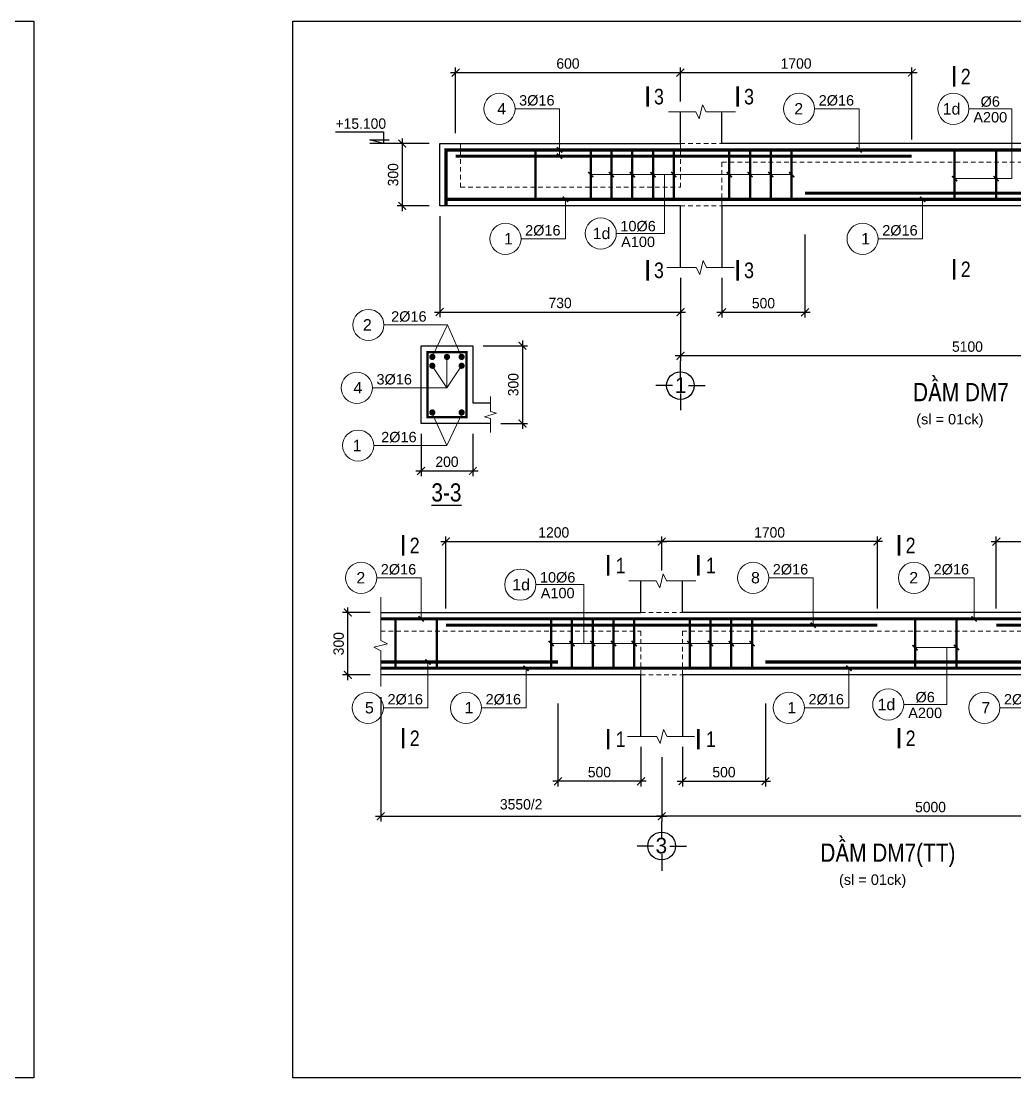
# Model space of a CAD drawing. Header units: millimetres. Extents: x -559287 to -299624, y 2351330 to 2655682.
# Drawn here: x -424143 to -404994, y 2387725 to 2408092 of the extents above; entities that cross this region are included whole.
import ezdxf
from ezdxf.enums import TextEntityAlignment as Align

# ---------------------------------------------------------------- set-up
doc = ezdxf.new("R2010")
doc.units = ezdxf.units.MM
doc.header["$LTSCALE"] = 10
doc.linetypes.add('HIDDEN', pattern=[0.3, 0.175, -0.125])
doc.linetypes.add('HIDDENX2', pattern=[0.75, 0.5, -0.25])
doc.layers.get('0').update_dxf_attribs({"lineweight": 20})
doc.layers.get('Defpoints').update_dxf_attribs({"lineweight": 20})
for name, color, linetype, lineweight in [('Dim', 251, 'Continuous', 15), ('Net khuat', 76, 'HIDDENX2', 15), ('Net manh', 8, 'Continuous', 13), ('Net thay', 4, 'Continuous', 25), ('Text', 54, 'Continuous', 25), ('Thep dai', 2, 'Continuous', 50), ('Thep doc', 140, 'Continuous', 60)]:
    doc.layers.add(name, color=color, linetype=linetype, lineweight=lineweight)
doc.layers.add('ththep', color=3, linetype='Continuous')
doc.styles.add('HELVE', font='VHAVAN.TTF', dxfattribs={"height": 800})
doc.styles.add('IN-NHO', font='VHELVEN.TTF', dxfattribs={"height": 200})
doc.styles.add('NGHIA5', font='arial_0.ttf', dxfattribs={"height": 180})
doc.styles.get("Standard").update_dxf_attribs({"font": 'nghia5.shx', "height": 200})
doc.styles.add('STYLE1-S1', font='VHARIALN.TTF')
doc.dimstyles.new('dim20', dxfattribs={"dimscale": 100, "dimtxt": 200, "dimasz": 1.5, "dimexe": 1, "dimexo": 2, "dimgap": 0.75, "dimtad": 1, "dimdec": 0, "dimlfac": 0.2, "dimzin": 0, "dimdsep": 46, "dimtxsty": 'Standard', "dimblk1": 'ARCHTICK', "dimblk2": 'ARCHTICK', "dimsah": 1, "dimcen": 0.09, "dimdle": 1, "dimclrd": 256, "dimclre": 256, "dimclrt": 54, "dimadec": 0, "dimazin": 0, "dimtfac": 1, "dimtdec": 0, "dimtofl": 0, "dimtmove": 2, "dimatfit": 3, "dimfxl": 0, "dimtolj": 1, "dimtzin": 0, "dimarcsym": 0})
doc.dimstyles.new('dim25', dxfattribs={"dimscale": 100, "dimtxt": 200, "dimasz": 1.5, "dimexe": 1, "dimexo": 2, "dimgap": 0.75, "dimtad": 1, "dimdec": 0, "dimlfac": 0.25, "dimzin": 0, "dimdsep": 46, "dimtxsty": 'Standard', "dimblk1": 'ARCHTICK', "dimblk2": 'ARCHTICK', "dimsah": 1, "dimcen": 0.09, "dimdle": 1, "dimclrd": 256, "dimclre": 256, "dimclrt": 54, "dimadec": 0, "dimazin": 0, "dimtfac": 1, "dimtdec": 0, "dimtofl": 0, "dimtmove": 2, "dimatfit": 3, "dimfxl": 0, "dimtolj": 1, "dimtzin": 0, "dimarcsym": 0})

# ---------------------------------------------------------------- blocks, each defined once
blk = doc.blocks.new('_ARCHTICK')
at = {"color": 0, "linetype": 'ByBlock', "const_width": 0.15}
blk.add_lwpolyline([(-0.5, -0.5), (0.5, 0.5)], dxfattribs=at)
blk = doc.blocks.new('*D561')
at = {"layer": 'Defpoints', "color": 0, "ltscale": 3, "transparency": 16777216}
for p in [(-401438, 2398061), (-405351, 2396571), (-401438, 2396637)]:
    blk.add_point(p, dxfattribs=at)
at = {"layer": 'Dim', "lineweight": -2, "ltscale": 3, "transparency": 16777216}
for p, q in [((-405351, 2396771), (-405351, 2398161)), ((-401438, 2396837), (-401438, 2398161)), ((-405451, 2398061), (-401338, 2398061))]:
    blk.add_line(p, q, dxfattribs=at)
at = {"layer": 'Dim', "lineweight": -2, "ltscale": 3, "transparency": 16777216, "xscale": 150, "yscale": 150, "zscale": 150, "rotation": 180}
blk.add_blockref('_ARCHTICK', (-405351, 2398061), dxfattribs=at)
at = {"layer": 'Dim', "lineweight": -2, "ltscale": 3, "transparency": 16777216, "xscale": 150, "yscale": 150, "zscale": 150}
blk.add_blockref('_ARCHTICK', (-401438, 2398061), dxfattribs=at)
at = {"layer": 'Dim', "color": 54, "ltscale": 3, "transparency": 16777216, "insert": (-403394, 2398236), "char_height": 200, "attachment_point": 5}
blk.add_mtext('\\A1;1700', dxfattribs=at)
blk = doc.blocks.new('*D562')
at = {"layer": 'Defpoints', "color": 0, "ltscale": 10, "transparency": 16777216}
for p in [(-401438, 2394305), (-411799, 2394105), (-411799, 2392768)]:
    blk.add_point(p, dxfattribs=at)
at = {"layer": 'Dim', "lineweight": -2, "ltscale": 10, "transparency": 16777216}
for p, q in [((-401438, 2394105), (-401438, 2392668)), ((-411799, 2393905), (-411799, 2392668)), ((-401338, 2392768), (-411899, 2392768))]:
    blk.add_line(p, q, dxfattribs=at)
at = {"layer": 'Dim', "lineweight": -2, "ltscale": 10, "transparency": 16777216, "xscale": 150, "yscale": 150, "zscale": 150, "rotation": 180}
blk.add_blockref('_ARCHTICK', (-411799, 2392768), dxfattribs=at)
at = {"layer": 'Dim', "lineweight": -2, "ltscale": 10, "transparency": 16777216, "xscale": 150, "yscale": 150, "zscale": 150}
blk.add_blockref('_ARCHTICK', (-401438, 2392768), dxfattribs=at)
at = {"layer": 'Dim', "color": 54, "ltscale": 10, "transparency": 16777216, "insert": (-406619, 2392943), "char_height": 200, "attachment_point": 5}
blk.add_mtext('\\A1;5000', dxfattribs=at)
blk = doc.blocks.new('truc ngang-helve')
for points in [[(0, -4.8), (0, 0)], [(-2.33, -7.13), (-7.13, -7.13)], [(2.33, -7.13), (7.13, -7.13)], [(0, -9.45), (0, -14.26)]]:
    blk.add_lwpolyline(points)
blk.add_circle((0, -7.13), 4)
at = {"style": 'HELVE'}
blk.add_attdef('A', text='', height=4.5, dxfattribs=at).set_placement((0.03, -7.01), align=Align.MIDDLE_CENTER)
blk = doc.blocks.new('*D563')
at = {"layer": 'Defpoints', "color": 0, "ltscale": 3, "transparency": 16777216}
for p in [(-411799, 2398061), (-411799, 2397304), (-407641, 2396571)]:
    blk.add_point(p, dxfattribs=at)
at = {"layer": 'Dim', "lineweight": -2, "ltscale": 3, "transparency": 16777216}
for p, q in [((-411799, 2397504), (-411799, 2398161)), ((-407641, 2396771), (-407641, 2398161)), ((-407541, 2398061), (-411899, 2398061))]:
    blk.add_line(p, q, dxfattribs=at)
at = {"layer": 'Dim', "lineweight": -2, "ltscale": 3, "transparency": 16777216, "xscale": 150, "yscale": 150, "zscale": 150, "rotation": 180}
blk.add_blockref('_ARCHTICK', (-411799, 2398061), dxfattribs=at)
at = {"layer": 'Dim', "lineweight": -2, "ltscale": 3, "transparency": 16777216, "xscale": 150, "yscale": 150, "zscale": 150}
blk.add_blockref('_ARCHTICK', (-407641, 2398061), dxfattribs=at)
at = {"layer": 'Dim', "color": 54, "ltscale": 3, "transparency": 16777216, "insert": (-409720, 2398236), "char_height": 200, "attachment_point": 5}
blk.add_mtext('\\A1;1700', dxfattribs=at)
blk = doc.blocks.new('*D564')
at = {"layer": 'Defpoints', "color": 0, "ltscale": 10, "transparency": 16777216}
for p in [(-417214, 2395265), (-411799, 2394105), (-411799, 2392768)]:
    blk.add_point(p, dxfattribs=at)
at = {"layer": 'Dim', "lineweight": -2, "ltscale": 10, "transparency": 16777216}
for p, q in [((-417214, 2395065), (-417214, 2392668)), ((-411799, 2393905), (-411799, 2392668)), ((-417314, 2392768), (-411699, 2392768))]:
    blk.add_line(p, q, dxfattribs=at)
at = {"layer": 'Dim', "lineweight": -2, "ltscale": 10, "transparency": 16777216, "xscale": 150, "yscale": 150, "zscale": 150, "rotation": 180}
blk.add_blockref('_ARCHTICK', (-417214, 2392768), dxfattribs=at)
at = {"layer": 'Dim', "lineweight": -2, "ltscale": 10, "transparency": 16777216, "xscale": 150, "yscale": 150, "zscale": 150}
blk.add_blockref('_ARCHTICK', (-411799, 2392768), dxfattribs=at)
at = {"layer": 'Dim', "color": 54, "ltscale": 10, "transparency": 16777216, "insert": (-414507, 2392996), "char_height": 200, "attachment_point": 5}
blk.add_mtext('\\A1;3550/2', dxfattribs=at)
blk = doc.blocks.new('*D566')
at = {"layer": 'Defpoints', "color": 0, "ltscale": 10, "transparency": 16777216}
for p in [(-409800, 2395142), (-411399, 2394305), (-409800, 2393441)]:
    blk.add_point(p, dxfattribs=at)
at = {"layer": 'Dim', "lineweight": -2, "ltscale": 10, "transparency": 16777216}
for p, q in [((-409800, 2394942), (-409800, 2393341)), ((-411399, 2394105), (-411399, 2393341)), ((-411499, 2393441), (-409700, 2393441))]:
    blk.add_line(p, q, dxfattribs=at)
at = {"layer": 'Dim', "lineweight": -2, "ltscale": 10, "transparency": 16777216, "xscale": 150, "yscale": 150, "zscale": 150, "rotation": 180}
blk.add_blockref('_ARCHTICK', (-411399, 2393441), dxfattribs=at)
at = {"layer": 'Dim', "lineweight": -2, "ltscale": 10, "transparency": 16777216, "xscale": 150, "yscale": 150, "zscale": 150}
blk.add_blockref('_ARCHTICK', (-409800, 2393441), dxfattribs=at)
at = {"layer": 'Dim', "color": 54, "ltscale": 10, "transparency": 16777216, "insert": (-410599, 2393616), "char_height": 200, "attachment_point": 5}
blk.add_mtext('\\A1;500', dxfattribs=at)
blk = doc.blocks.new('*D573')
at = {"layer": 'Defpoints', "color": 0, "ltscale": 10, "transparency": 16777216}
for p in [(-411438, 2403343), (-400377, 2403343), (-411438, 2401643)]:
    blk.add_point(p, dxfattribs=at)
at = {"layer": 'Dim', "lineweight": -2, "ltscale": 10, "transparency": 16777216}
for p, q in [((-411438, 2403143), (-411438, 2401543)), ((-400377, 2403143), (-400377, 2401543)), ((-400277, 2401643), (-411538, 2401643))]:
    blk.add_line(p, q, dxfattribs=at)
at = {"layer": 'Dim', "lineweight": -2, "ltscale": 10, "transparency": 16777216, "xscale": 150, "yscale": 150, "zscale": 150, "rotation": 180}
blk.add_blockref('_ARCHTICK', (-411438, 2401643), dxfattribs=at)
at = {"layer": 'Dim', "lineweight": -2, "ltscale": 10, "transparency": 16777216, "xscale": 150, "yscale": 150, "zscale": 150}
blk.add_blockref('_ARCHTICK', (-400377, 2401643), dxfattribs=at)
at = {"layer": 'Dim', "color": 54, "ltscale": 10, "transparency": 16777216, "insert": (-405907, 2401818), "char_height": 200, "attachment_point": 5}
blk.add_mtext('\\A1;5100', dxfattribs=at)
blk = doc.blocks.new('*D574')
at = {"layer": 'Defpoints', "color": 0, "ltscale": 3, "transparency": 16777216}
for p in [(-411438, 2407099), (-411438, 2406343), (-406979, 2405609)]:
    blk.add_point(p, dxfattribs=at)
at = {"layer": 'Dim', "lineweight": -2, "ltscale": 3, "transparency": 16777216}
for p, q in [((-406879, 2407099), (-411538, 2407099)), ((-411438, 2406543), (-411438, 2407199)), ((-406979, 2405809), (-406979, 2407199))]:
    blk.add_line(p, q, dxfattribs=at)
at = {"layer": 'Dim', "lineweight": -2, "ltscale": 3, "transparency": 16777216, "xscale": 150, "yscale": 150, "zscale": 150, "rotation": 180}
blk.add_blockref('_ARCHTICK', (-411438, 2407099), dxfattribs=at)
at = {"layer": 'Dim', "lineweight": -2, "ltscale": 3, "transparency": 16777216, "xscale": 150, "yscale": 150, "zscale": 150}
blk.add_blockref('_ARCHTICK', (-406979, 2407099), dxfattribs=at)
at = {"layer": 'Dim', "color": 54, "ltscale": 3, "transparency": 16777216, "insert": (-409209, 2407274), "char_height": 200, "attachment_point": 5}
blk.add_mtext('\\A1;1700', dxfattribs=at)
blk = doc.blocks.new('*D575')
at = {"layer": 'Defpoints', "color": 0, "ltscale": 3, "transparency": 16777216}
for p in [(-415771, 2407099), (-411438, 2406343), (-415771, 2405731)]:
    blk.add_point(p, dxfattribs=at)
at = {"layer": 'Dim', "lineweight": -2, "ltscale": 3, "transparency": 16777216}
for p, q in [((-411338, 2407099), (-415871, 2407099)), ((-415771, 2405931), (-415771, 2407199)), ((-411438, 2406543), (-411438, 2407199))]:
    blk.add_line(p, q, dxfattribs=at)
at = {"layer": 'Dim', "lineweight": -2, "ltscale": 3, "transparency": 16777216, "xscale": 150, "yscale": 150, "zscale": 150, "rotation": 180}
blk.add_blockref('_ARCHTICK', (-415771, 2407099), dxfattribs=at)
at = {"layer": 'Dim', "lineweight": -2, "ltscale": 3, "transparency": 16777216, "xscale": 150, "yscale": 150, "zscale": 150}
blk.add_blockref('_ARCHTICK', (-411438, 2407099), dxfattribs=at)
at = {"layer": 'Dim', "color": 54, "ltscale": 3, "transparency": 16777216, "insert": (-413605, 2407274), "char_height": 200, "attachment_point": 5}
blk.add_mtext('\\A1;600', dxfattribs=at)
blk = doc.blocks.new('*D576')
at = {"layer": 'Defpoints', "color": 0, "ltscale": 10, "transparency": 16777216}
for p in [(-416077, 2404531), (-411438, 2403143), (-411438, 2402484)]:
    blk.add_point(p, dxfattribs=at)
at = {"layer": 'Dim', "lineweight": -2, "ltscale": 10, "transparency": 16777216}
for p, q in [((-416077, 2404331), (-416077, 2402384)), ((-411438, 2402943), (-411438, 2402384)), ((-416177, 2402484), (-411338, 2402484))]:
    blk.add_line(p, q, dxfattribs=at)
at = {"layer": 'Dim', "lineweight": -2, "ltscale": 10, "transparency": 16777216, "xscale": 150, "yscale": 150, "zscale": 150, "rotation": 180}
blk.add_blockref('_ARCHTICK', (-416077, 2402484), dxfattribs=at)
at = {"layer": 'Dim', "lineweight": -2, "ltscale": 10, "transparency": 16777216, "xscale": 150, "yscale": 150, "zscale": 150}
blk.add_blockref('_ARCHTICK', (-411438, 2402484), dxfattribs=at)
at = {"layer": 'Dim', "color": 54, "ltscale": 10, "transparency": 16777216, "insert": (-413757, 2402659), "char_height": 200, "attachment_point": 5}
blk.add_mtext('\\A1;730', dxfattribs=at)
blk = doc.blocks.new('*D578')
at = {"layer": 'Defpoints', "color": 0, "ltscale": 10, "transparency": 16777216}
for p in [(-409038, 2404180), (-410638, 2403343), (-409038, 2402480)]:
    blk.add_point(p, dxfattribs=at)
at = {"layer": 'Dim', "lineweight": -2, "ltscale": 10, "transparency": 16777216}
for p, q in [((-409038, 2403980), (-409038, 2402380)), ((-410638, 2403143), (-410638, 2402380)), ((-410738, 2402480), (-408938, 2402480))]:
    blk.add_line(p, q, dxfattribs=at)
at = {"layer": 'Dim', "lineweight": -2, "ltscale": 10, "transparency": 16777216, "xscale": 150, "yscale": 150, "zscale": 150, "rotation": 180}
blk.add_blockref('_ARCHTICK', (-410638, 2402480), dxfattribs=at)
at = {"layer": 'Dim', "lineweight": -2, "ltscale": 10, "transparency": 16777216, "xscale": 150, "yscale": 150, "zscale": 150}
blk.add_blockref('_ARCHTICK', (-409038, 2402480), dxfattribs=at)
at = {"layer": 'Dim', "color": 54, "ltscale": 10, "transparency": 16777216, "insert": (-409838, 2402655), "char_height": 200, "attachment_point": 5}
blk.add_mtext('\\A1;500', dxfattribs=at)
blk = doc.blocks.new('*D581')
at = {"layer": 'Defpoints', "color": 0, "ltscale": 3, "transparency": 16777216}
for p in [(-411799, 2398061), (-411799, 2397304), (-415958, 2396571)]:
    blk.add_point(p, dxfattribs=at)
at = {"layer": 'Dim', "lineweight": -2, "ltscale": 3, "transparency": 16777216}
for p, q in [((-415958, 2396771), (-415958, 2398161)), ((-411799, 2397504), (-411799, 2398161)), ((-416058, 2398061), (-411699, 2398061))]:
    blk.add_line(p, q, dxfattribs=at)
at = {"layer": 'Dim', "lineweight": -2, "ltscale": 3, "transparency": 16777216, "xscale": 150, "yscale": 150, "zscale": 150, "rotation": 180}
blk.add_blockref('_ARCHTICK', (-415958, 2398061), dxfattribs=at)
at = {"layer": 'Dim', "lineweight": -2, "ltscale": 3, "transparency": 16777216, "xscale": 150, "yscale": 150, "zscale": 150}
blk.add_blockref('_ARCHTICK', (-411799, 2398061), dxfattribs=at)
at = {"layer": 'Dim', "color": 54, "ltscale": 3, "transparency": 16777216, "insert": (-413879, 2398236), "char_height": 200, "attachment_point": 5}
blk.add_mtext('\\A1;1200', dxfattribs=at)
blk = doc.blocks.new('*D582')
at = {"layer": 'Defpoints', "color": 0, "ltscale": 3, "transparency": 16777216}
for p in [(-417849, 2396693), (-417214, 2396693), (-417214, 2395493)]:
    blk.add_point(p, dxfattribs=at)
at = {"layer": 'Dim', "lineweight": -2, "ltscale": 3, "transparency": 16777216}
for p, q in [((-417414, 2396693), (-417949, 2396693)), ((-417849, 2395393), (-417849, 2396793)), ((-417414, 2395493), (-417949, 2395493))]:
    blk.add_line(p, q, dxfattribs=at)
at = {"layer": 'Dim', "lineweight": -2, "ltscale": 3, "transparency": 16777216, "xscale": 150, "yscale": 150, "zscale": 150}
for p, rotation in [((-417849, 2396693), 90), ((-417849, 2395493), 270)]:
    blk.add_blockref('_ARCHTICK', p, dxfattribs=dict(at, rotation=rotation))
at = {"layer": 'Dim', "color": 54, "ltscale": 3, "transparency": 16777216, "insert": (-418024, 2396093), "char_height": 200, "attachment_point": 5, "rotation": 90}
blk.add_mtext('\\A1;300', dxfattribs=at)
blk = doc.blocks.new('*D583')
at = {"layer": 'Defpoints', "color": 0, "ltscale": 10, "transparency": 16777216}
for p in [(-413799, 2395142), (-412199, 2394305), (-413799, 2393441)]:
    blk.add_point(p, dxfattribs=at)
at = {"layer": 'Dim', "lineweight": -2, "ltscale": 10, "transparency": 16777216}
for p, q in [((-413799, 2394942), (-413799, 2393341)), ((-412199, 2394105), (-412199, 2393341)), ((-412099, 2393441), (-413899, 2393441))]:
    blk.add_line(p, q, dxfattribs=at)
at = {"layer": 'Dim', "lineweight": -2, "ltscale": 10, "transparency": 16777216, "xscale": 150, "yscale": 150, "zscale": 150, "rotation": 180}
blk.add_blockref('_ARCHTICK', (-413799, 2393441), dxfattribs=at)
at = {"layer": 'Dim', "lineweight": -2, "ltscale": 10, "transparency": 16777216, "xscale": 150, "yscale": 150, "zscale": 150}
blk.add_blockref('_ARCHTICK', (-412199, 2393441), dxfattribs=at)
at = {"layer": 'Dim', "color": 54, "ltscale": 10, "transparency": 16777216, "insert": (-412999, 2393616), "char_height": 200, "attachment_point": 5}
blk.add_mtext('\\A1;500', dxfattribs=at)
blk = doc.blocks.new('*D584')
at = {"layer": 'Defpoints', "color": 0, "ltscale": 3, "transparency": 16777216}
for p in [(-416077, 2405731), (-416799, 2404531), (-416077, 2404531)]:
    blk.add_point(p, dxfattribs=at)
at = {"layer": 'Dim', "lineweight": -2, "ltscale": 3, "transparency": 16777216}
for p, q in [((-416799, 2405831), (-416799, 2404431)), ((-416277, 2405731), (-416899, 2405731)), ((-416277, 2404531), (-416899, 2404531))]:
    blk.add_line(p, q, dxfattribs=at)
at = {"layer": 'Dim', "lineweight": -2, "ltscale": 3, "transparency": 16777216, "xscale": 150, "yscale": 150, "zscale": 150}
for p, rotation in [((-416799, 2405731), 90), ((-416799, 2404531), 270)]:
    blk.add_blockref('_ARCHTICK', p, dxfattribs=dict(at, rotation=rotation))
at = {"layer": 'Dim', "color": 54, "ltscale": 3, "transparency": 16777216, "insert": (-416974, 2405131), "char_height": 200, "attachment_point": 5, "rotation": 90}
blk.add_mtext('\\A1;300', dxfattribs=at)
blk = doc.blocks.new('*D589')
at = {"layer": 'Defpoints', "color": 0, "transparency": 16777216}
for p in [(-416437, 2400336), (-415437, 2400336), (-415437, 2399423)]:
    blk.add_point(p, dxfattribs=at)
at = {"layer": 'Dim', "lineweight": -2, "transparency": 16777216}
for p, q in [((-416437, 2400136), (-416437, 2399323)), ((-415437, 2400136), (-415437, 2399323)), ((-416537, 2399423), (-415337, 2399423))]:
    blk.add_line(p, q, dxfattribs=at)
at = {"layer": 'Dim', "lineweight": -2, "transparency": 16777216, "xscale": 150, "yscale": 150, "zscale": 150, "rotation": 180}
blk.add_blockref('_ARCHTICK', (-416437, 2399423), dxfattribs=at)
at = {"layer": 'Dim', "lineweight": -2, "transparency": 16777216, "xscale": 150, "yscale": 150, "zscale": 150}
blk.add_blockref('_ARCHTICK', (-415437, 2399423), dxfattribs=at)
at = {"layer": 'Dim', "color": 54, "transparency": 16777216, "insert": (-415937, 2399598), "char_height": 200, "attachment_point": 5}
blk.add_mtext('\\A1;200', dxfattribs=at)
blk = doc.blocks.new('*D590')
at = {"layer": 'Defpoints', "color": 0, "transparency": 16777216}
for p in [(-415437, 2401836), (-415100, 2400336), (-414483, 2400336)]:
    blk.add_point(p, dxfattribs=at)
at = {"layer": 'Dim', "lineweight": -2, "transparency": 16777216}
for p, q in [((-415237, 2401836), (-414383, 2401836)), ((-414483, 2401936), (-414483, 2400236)), ((-414900, 2400336), (-414383, 2400336))]:
    blk.add_line(p, q, dxfattribs=at)
at = {"layer": 'Dim', "lineweight": -2, "transparency": 16777216, "xscale": 150, "yscale": 150, "zscale": 150}
for p, rotation in [((-414483, 2401836), 90), ((-414483, 2400336), 270)]:
    blk.add_blockref('_ARCHTICK', p, dxfattribs=dict(at, rotation=rotation))
at = {"layer": 'Dim', "color": 54, "transparency": 16777216, "insert": (-414658, 2401086), "char_height": 200, "attachment_point": 5, "rotation": 90}
blk.add_mtext('\\A1;300', dxfattribs=at)
blk = doc.blocks.new('A$C17747A8B')
blk.add_line((0, 0), (525, 0))
blk.add_lwpolyline([(1183, 225), (263, 225), (263, 0), (525, 75), (150, 75)])
at = {"layer": 'Text'}
blk.add_attdef('+3.900', (183, 286), '', height=180, dxfattribs=at)

msp = doc.modelspace()

# ---------------------------------------------------------------- linework, layer by layer
at = {"layer": 'Net khuat', "linetype": 'HIDDEN', "ltscale": 50}
for p, q in [((-415676.9, 2404891.3), (-415676.9, 2405731.3)), ((-411437.9, 2405731.3), (-410637.9, 2405731.3)), ((-411437.9, 2404891.3), (-411437.9, 2405731.3)), ((-410638, 2405371.3), (-400776.6, 2405371.3)), ((-410638, 2405371.3), (-410638, 2404531.3)), ((-415676.9, 2404891.3), (-411437.9, 2404891.3)), ((-411437.9, 2404531.3), (-410638, 2404531.3)), ((-412199.3, 2396692.6), (-411399.3, 2396692.6)), ((-417214, 2396332.6), (-412199.3, 2396332.6)), ((-412199.3, 2396332.6), (-412199.3, 2395492.6)), ((-411399.4, 2396332.6), (-401838.1, 2396332.6)), ((-411399.4, 2396332.6), (-411399.4, 2395492.6)), ((-412199.3, 2395492.6), (-411399.4, 2395492.6))]:
    msp.add_line(p, q, dxfattribs=at)
at = {"layer": 'Net manh'}
for p, q in [((-413166.5, 2405134), (-409296.2, 2405134)), ((-413928, 2396095.2), (-410057.7, 2396095.2))]:
    msp.add_line(p, q, dxfattribs=at)
for points in [[(-410377.9, 2406343.1), (-410943.1, 2406343.1), (-411010.3, 2406477.2), (-411075.9, 2406209), (-411143.1, 2406343.1), (-411670.5, 2406343.1)], [(-413767.9, 2405489.4), (-413767.9, 2406401.4), (-414625.6, 2406401.4)], [(-407995.1, 2405609.4), (-407995.1, 2406401.4), (-408852.8, 2406401.4)], [(-406154.3, 2405056.7), (-405051, 2405056.7), (-405051, 2406401.4), (-405878.9, 2406401.4)], [(-411748.3, 2405134), (-411748.3, 2404000.1), (-412673.6, 2404000.1)], [(-413652.2, 2404658.2), (-413652.2, 2403896.3), (-414510, 2403896.3)], [(-406770.3, 2404658.2), (-406770.3, 2403896.3), (-407628.1, 2403896.3)], [(-411697.8, 2403343.2), (-411132.6, 2403343.2), (-411065.4, 2403209.1), (-410999.8, 2403477.3), (-410932.6, 2403343.2), (-410405.2, 2403343.2)], [(-415654.4, 2401620.2), (-415927.5, 2402236.1), (-417151.3, 2402236.1)], [(-416219.7, 2401620.2), (-415927.5, 2402236.1), (-417151.3, 2402236.1)], [(-415937, 2401620.2), (-415937, 2401024.5), (-417373.6, 2401024.5)], [(-416219.7, 2401450.2), (-415937, 2401024.5), (-417373.6, 2401024.5)], [(-415654.4, 2401450.2), (-415937, 2401024.5), (-417373.6, 2401024.5)], [(-416237.2, 2400560.6), (-415942.2, 2399911.1), (-417349.2, 2399911.1)], [(-415631.3, 2400559.9), (-415942.2, 2399911.1), (-417349.2, 2399911.1)], [(-416433.7, 2396570.7), (-416433.7, 2397362.7), (-417291.4, 2397362.7)], [(-411139.4, 2397304.4), (-411704.6, 2397304.4), (-411771.8, 2397438.5), (-411837.4, 2397170.3), (-411904.6, 2397304.4), (-412432, 2397304.4)], [(-408879.7, 2396450.7), (-408879.7, 2397362.7), (-409737.4, 2397362.7)], [(-405779.3, 2396570.7), (-405779.3, 2397362.7), (-406637, 2397362.7)], [(-413298, 2396095.2), (-413298, 2397230.7), (-414223.3, 2397230.7)], [(-417214, 2396988.5), (-417214, 2396157.7), (-417079.9, 2396090.5), (-417348.1, 2396025), (-417214, 2395957.7), (-417214, 2395265.5)], [(-406305.6, 2396018), (-406305.6, 2394921.5), (-407133.5, 2394921.5)], [(-406917.8, 2396018), (-406117.8, 2396018)], [(-416303.3, 2395739.5), (-416303.3, 2394857.6), (-417161, 2394857.6)], [(-404424.2, 2395739.5), (-404424.2, 2394857.6), (-405281.9, 2394857.6)], [(-414413.7, 2395619.5), (-414413.7, 2394857.6), (-415271.4, 2394857.6)], [(-408191.5, 2395619.5), (-408191.5, 2394857.6), (-409049.2, 2394857.6)], [(-412459.3, 2394304.5), (-411894.1, 2394304.5), (-411826.9, 2394170.4), (-411761.3, 2394438.6), (-411694.1, 2394304.5), (-411166.7, 2394304.5)]]:
    msp.add_lwpolyline(points, dxfattribs=at)
at = {"layer": 'Net manh', "const_width": 30}
for points in [[(-413717.9, 2405559.4), (-413817.9, 2405659.4)], [(-407945.1, 2405559.4), (-408045.1, 2405659.4)], [(-413717.9, 2405439.4), (-413817.9, 2405539.4)], [(-413116.5, 2405084), (-413216.5, 2405184)], [(-412716.5, 2405084), (-412816.5, 2405184)], [(-412316.5, 2405084), (-412416.5, 2405184)], [(-411916.5, 2405084), (-412016.5, 2405184)], [(-411516.5, 2405084), (-411616.5, 2405184)], [(-410446.2, 2405084), (-410546.2, 2405184)], [(-410046.2, 2405084), (-410146.2, 2405184)], [(-409646.2, 2405084), (-409746.2, 2405184)], [(-409246.2, 2405084), (-409346.2, 2405184)], [(-406104.3, 2405006.7), (-406204.3, 2405106.7)], [(-405304.3, 2405006.7), (-405404.3, 2405106.7)], [(-413602.2, 2404608.2), (-413702.2, 2404708.2)], [(-406720.3, 2404608.2), (-406820.3, 2404708.2)], [(-416383.7, 2396520.7), (-416483.7, 2396620.7)], [(-408829.7, 2396400.7), (-408929.7, 2396500.7)], [(-405729.3, 2396520.7), (-405829.3, 2396620.7)], [(-413878, 2396045.2), (-413978, 2396145.2)], [(-413478, 2396045.2), (-413578, 2396145.2)], [(-413078, 2396045.2), (-413178, 2396145.2)], [(-412678, 2396045.2), (-412778, 2396145.2)], [(-412278, 2396045.2), (-412378, 2396145.2)], [(-411207.7, 2396045.2), (-411307.7, 2396145.2)], [(-410807.7, 2396045.2), (-410907.7, 2396145.2)], [(-410407.7, 2396045.2), (-410507.7, 2396145.2)], [(-410007.7, 2396045.2), (-410107.7, 2396145.2)], [(-406867.8, 2395968), (-406967.8, 2396068)], [(-406067.8, 2395968), (-406167.8, 2396068)], [(-416253.3, 2395689.5), (-416353.3, 2395789.5)], [(-414363.7, 2395569.5), (-414463.7, 2395669.5)], [(-408141.5, 2395569.5), (-408241.5, 2395669.5)]]:
    msp.add_lwpolyline(points, dxfattribs=at)
at = {"layer": 'Net manh', "ltscale": 3}
msp.add_lwpolyline([(-415100.3, 2400856.5), (-415100.3, 2400568.4), (-414984.4, 2400537.4), (-415216.2, 2400467.5), (-415100.3, 2400436.4), (-415100.3, 2400162.5)], dxfattribs=at)
at = {"layer": 'Net manh'}
for centre in [(-414925.6, 2406401.4), (-409152.8, 2406401.4), (-406178.9, 2406401.4), (-414810, 2403896.3), (-412973.6, 2404000.1), (-407928.1, 2403896.3), (-417451.3, 2402236.1), (-417673.6, 2401024.5), (-417649.2, 2399911.1), (-417591.4, 2397362.7), (-414523.3, 2397230.7), (-410037.4, 2397362.7), (-406937, 2397362.7), (-407433.5, 2394921.5), (-417461, 2394857.6), (-415571.4, 2394857.6), (-409349.2, 2394857.6), (-405581.9, 2394857.6)]:
    msp.add_circle(centre, 300, dxfattribs=at)
at = {"layer": 'Net thay'}
for p, q in [((-411437.9, 2405731.3), (-411437.9, 2406343.1)), ((-410637.9, 2405731.3), (-410637.9, 2406343.1)), ((-411437.9, 2403343.2), (-411437.9, 2404531.3)), ((-410637.9, 2404531.3), (-410637.9, 2403343.2)), ((-412199.3, 2396692.6), (-412199.3, 2397304.4)), ((-411399.3, 2396692.6), (-411399.3, 2397304.4)), ((-412199.3, 2394304.5), (-412199.3, 2395492.6)), ((-411399.3, 2395492.6), (-411399.3, 2394304.5))]:
    msp.add_line(p, q, dxfattribs=at)
at = {"layer": 'Net thay', "ltscale": 10}
for p, q in [((-416076.9, 2404531.3), (-416076.9, 2405731.3)), ((-416076.9, 2405731.3), (-411437.9, 2405731.3)), ((-400776.6, 2405731.3), (-410637.9, 2405731.3)), ((-411437.9, 2404531.3), (-416076.9, 2404531.3)), ((-400776.6, 2404531.3), (-410637.9, 2404531.3)), ((-417214, 2396692.6), (-412199.3, 2396692.6)), ((-401838.1, 2396692.6), (-411399.3, 2396692.6)), ((-412199.3, 2395492.6), (-417214, 2395492.6)), ((-401838.1, 2395492.6), (-411399.3, 2395492.6))]:
    msp.add_line(p, q, dxfattribs=at)
msp.add_lwpolyline([(-415100.3, 2400335.6), (-416437, 2400335.6), (-416437, 2401835.6), (-415437, 2401835.6), (-415437, 2400735.6), (-415100.3, 2400735.6)], dxfattribs=at)
at = {"layer": 'Text', "const_width": 50}
for points in [[(-406163.4, 2407225.9), (-406163.4, 2406828.7)], [(-412069.4, 2406838.4), (-412069.4, 2406441.1)], [(-410333.4, 2406838.4), (-410333.4, 2406441.1)], [(-412069.4, 2403490.4), (-412069.4, 2403093.1)], [(-410333.4, 2403490.4), (-410333.4, 2403093.1)], [(-406163.4, 2403509), (-406163.4, 2403111.7)], [(-416781.6, 2398187.2), (-416781.6, 2397789.9)], [(-407224.9, 2398187.2), (-407224.9, 2397789.9)], [(-412830.9, 2397799.6), (-412830.9, 2397402.4)], [(-411094.8, 2397799.6), (-411094.8, 2397402.4)], [(-416781.6, 2394470.2), (-416781.6, 2394073)], [(-412830.9, 2394451.7), (-412830.9, 2394054.4)], [(-411094.8, 2394451.7), (-411094.8, 2394054.4)], [(-407224.9, 2394470.2), (-407224.9, 2394073)]]:
    msp.add_lwpolyline(points, dxfattribs=at)
at = {"layer": 'Thep dai', "const_width": 45}
for points in [[(-414228.5, 2404658.5), (-414228.5, 2405609.4)], [(-413166.5, 2404658.5), (-413166.5, 2405609.4)], [(-412766.5, 2404658.5), (-412766.5, 2405609.4)], [(-412366.5, 2404658.5), (-412366.5, 2405609.4)], [(-411966.5, 2404658.5), (-411966.5, 2405609.4)], [(-411566.5, 2404658.5), (-411566.5, 2405609.4)], [(-410496.2, 2404658.5), (-410496.2, 2405609.4)], [(-410096.2, 2404658.5), (-410096.2, 2405609.4)], [(-409696.2, 2404658.5), (-409696.2, 2405609.4)], [(-409296.2, 2404658.5), (-409296.2, 2405609.4)], [(-406154.3, 2404658.5), (-406154.3, 2405609.4)], [(-405354.3, 2404658.5), (-405354.3, 2405609.4)], [(-416312, 2400460.6), (-415562, 2400460.6), (-415562, 2401710.6), (-416312, 2401710.6), (-416312, 2400460.6)], [(-416931.4, 2395619.8), (-416931.4, 2396570.7)], [(-416131.4, 2395619.8), (-416131.4, 2396570.7)], [(-413928, 2395619.8), (-413928, 2396570.7)], [(-413528, 2395619.8), (-413528, 2396570.7)], [(-413128, 2395619.8), (-413128, 2396570.7)], [(-412728, 2395619.8), (-412728, 2396570.7)], [(-412328, 2395619.8), (-412328, 2396570.7)], [(-411257.7, 2395619.8), (-411257.7, 2396570.7)], [(-410857.7, 2395619.8), (-410857.7, 2396570.7)], [(-410457.7, 2395619.8), (-410457.7, 2396570.7)], [(-410057.7, 2395619.8), (-410057.7, 2396570.7)], [(-406917.8, 2395619.8), (-406917.8, 2396570.7)], [(-406117.8, 2395619.8), (-406117.8, 2396570.7)]]:
    msp.add_lwpolyline(points, dxfattribs=at)
at = {"layer": 'Thep doc', "ltscale": 10, "const_width": 60}
for points in [[(-395523.9, 2405609.4), (-415955, 2405609.4), (-415955, 2404531.3)], [(-415771.3, 2405489.4), (-406979.2, 2405489.4)], [(-402376.4, 2404778.5), (-409038.1, 2404778.5)], [(-395523.9, 2404658.5), (-415955, 2404658.5)], [(-391454.6, 2395492.6), (-391454.6, 2396570.7), (-417214, 2396570.7)], [(-415958, 2396450.7), (-407640.6, 2396450.7)], [(-397525.5, 2396450.7), (-405350.8, 2396450.7)], [(-417214, 2395739.8), (-413799.1, 2395739.8)], [(-391454.6, 2395619.8), (-417214, 2395619.8)], [(-403437.9, 2395739.8), (-409799.6, 2395739.8)]]:
    msp.add_lwpolyline(points, dxfattribs=at)
at = {"layer": 'Thep doc', "const_width": 60}
for points in [[(-416249.7, 2401620.2, 1), (-416189.7, 2401620.2, 1)], [(-415907, 2401620.2, -1), (-415967, 2401620.2, -1)], [(-415624.4, 2401620.2, -1), (-415684.4, 2401620.2, -1)], [(-416249.7, 2401450.2, 1), (-416189.7, 2401450.2, 1)], [(-415624.4, 2401450.2, -1), (-415684.4, 2401450.2, -1)], [(-416249.7, 2400551, -1), (-416189.7, 2400551, -1)], [(-415624.4, 2400551, 1), (-415684.4, 2400551, 1)]]:
    msp.add_lwpolyline(points, format="xyb", close=True, dxfattribs=at)
at = {"layer": 'ththep'}
for points in [[(-452324, 2408092.2), (-423898.3, 2408092.2), (-423898.3, 2387724.7), (-452324, 2387724.7)], [(-418905, 2408092.2), (-390479.3, 2408092.2), (-390479.3, 2387724.7), (-418905, 2387724.7)]]:
    msp.add_lwpolyline(points, close=True, dxfattribs=at)

# ---------------------------------------------------------------- block references
at = {"layer": 'Net thay'}
ref = msp.add_blockref('A$C17747A8B', (-416898.9, 2405731.3), dxfattribs=dict(at, xscale=-1))
ref.add_attrib('+3.900', '+15.100', (-418084.6, 2406016.8), dxfattribs={"layer": 'Text', "height": 200})
ref = msp.add_blockref('truc ngang-helve', (-411437.9, 2401543.4), dxfattribs=dict(at, xscale=66.66666666662786, yscale=66.66666666604578, zscale=66.66666666666667))
ref.add_attrib('A', '1', dxfattribs={"layer": 'Text', "height": 300, "style": 'HELVE'}).set_placement((-411433, 2401076.3), align=Align.MIDDLE_CENTER)
ref = msp.add_blockref('truc ngang-helve', (-411799.3, 2392668.1), dxfattribs=dict(at, xscale=66.66666666662786, yscale=66.66666666604578, zscale=66.66666666666667))
ref.add_attrib('A', '3', dxfattribs={"layer": 'Text', "height": 300, "style": 'HELVE'}).set_placement((-411805.9, 2392201), align=Align.MIDDLE_CENTER)

# ---------------------------------------------------------------- texts
at = {"layer": 'Text'}
for s, height, style, p in [('2', 300, 'STYLE1-S1', (-405940.7, 2407024.8)), ('3', 300, 'STYLE1-S1', (-411852.4, 2406637.2)), ('3', 300, 'STYLE1-S1', (-410116.3, 2406637.2)), ('4', 220, 'IN-NHO', (-414883.4, 2406403.4)), ('2', 220, 'IN-NHO', (-409158.2, 2406403.4)), ('1d', 220, 'IN-NHO', (-406214.4, 2406401.4)), ('1', 220, 'IN-NHO', (-414752.1, 2403898.3)), ('1d', 220, 'IN-NHO', (-412958.5, 2404000.1)), ('1', 220, 'IN-NHO', (-407870.2, 2403898.3)), ('3', 300, 'STYLE1-S1', (-411852.4, 2403289.3)), ('3', 300, 'STYLE1-S1', (-410116.3, 2403289.3)), ('2', 300, 'STYLE1-S1', (-405940.7, 2403307.8)), ('2', 220, 'IN-NHO', (-417471.2, 2402238.2)), ('4', 220, 'IN-NHO', (-417653.7, 2401026.5)), ('1', 220, 'IN-NHO', (-417669.1, 2399913.2)), ('%%U3-3', 350, 'STYLE1-S1', (-415947.3, 2399008.7)), ('2', 300, 'STYLE1-S1', (-416558.8, 2397986.1)), ('2', 300, 'STYLE1-S1', (-407002.1, 2397986.1)), ('1', 300, 'STYLE1-S1', (-412589.3, 2397598.5)), ('1', 300, 'STYLE1-S1', (-410853.2, 2397598.5)), ('2', 220, 'IN-NHO', (-417596.8, 2397364.7)), ('8', 220, 'IN-NHO', (-409992.1, 2397364.7)), ('2', 220, 'IN-NHO', (-406942.4, 2397364.7)), ('1d', 220, 'IN-NHO', (-414508.2, 2397230.7)), ('1d', 220, 'IN-NHO', (-407469, 2394921.5)), ('5', 220, 'IN-NHO', (-417431.9, 2394859.6)), ('1', 220, 'IN-NHO', (-415513.5, 2394859.6)), ('1', 220, 'IN-NHO', (-409291.3, 2394859.6)), ('7', 220, 'IN-NHO', (-405552.9, 2394859.6)), ('2', 300, 'STYLE1-S1', (-416558.8, 2394269.1)), ('2', 300, 'STYLE1-S1', (-407002.1, 2394269.1)), ('1', 300, 'STYLE1-S1', (-412589.3, 2394250.6)), ('1', 300, 'STYLE1-S1', (-410853.2, 2394250.6))]:
    msp.add_text(s, height=height, dxfattribs=dict(at, style=style)).set_placement(p, align=Align.MIDDLE_CENTER)
at = {"layer": 'Text', "ltscale": 3, "style": 'NGHIA5'}
for s, p in [('3%%C16', (-414205.4, 2406465.7)), ('2%%C16', (-408432.6, 2406465.7)), ('%%C6', (-405467.5, 2406442.7)), ('A200', (-405467.5, 2406139.6)), ('10%%C6', (-412254.4, 2404041.4)), ('2%%C16', (-414089.8, 2403960.5)), ('2%%C16', (-407207.9, 2403960.5)), ('A100', (-412254.4, 2403738.3)), ('2%%C16', (-416671.4, 2402300.4)), ('3%%C16', (-416953.4, 2401088.8)), ('2%%C16', (-416863.4, 2399975.4)), ('2%%C16', (-416871.2, 2397426.9)), ('10%%C6', (-413804, 2397271.9)), ('2%%C16', (-409317.3, 2397426.9)), ('2%%C16', (-406216.9, 2397426.9)), ('A100', (-413804, 2396968.9)), ('2%%C16', (-416740.9, 2394921.8)), ('2%%C16', (-414851.3, 2394921.8)), ('2%%C16', (-408629.1, 2394921.8)), ('%%C6', (-406722.1, 2394962.8)), ('2%%C16', (-404861.8, 2394921.8)), ('A200', (-406722.1, 2394659.7))]:
    msp.add_text(s, height=200, dxfattribs=at).set_placement(p, align=Align.CENTER)
at = {"layer": 'Text', "style": 'STYLE1-S1'}
for s, p in [('DÇM Dm7', (-405109.5, 2400766.5)), ('DÇM Dm7(tt)', (-406138.9, 2391891.2))]:
    msp.add_text(s, height=350, dxfattribs=at).set_placement(p, align=Align.RIGHT)
at = {"layer": 'Text', "ltscale": 3, "style": 'NGHIA5'}
for p in [(-406894.3, 2400319.9), (-408382.6, 2391444.7)]:
    msp.add_text('(sl = 01ck)', height=200, dxfattribs=at).set_placement(p)

# ---------------------------------------------------------------- dimensions: what is measured, and where the dimension line sits
at = {"layer": 'Dim', "ltscale": 3}
for base, p1, p2, text, picture, middle in [((-415771.3, 2407099.5), (-411437.9, 2406343.1), (-415771.3, 2405731.3), '600', '*D575', (-413604.6, 2407274.5)), ((-411437.9, 2407099.5), (-406979.2, 2405609.4), (-411437.9, 2406343.1), '1700', '*D574', (-409208.5, 2407274.5)), ((-411799.3, 2398060.7), (-407640.6, 2396570.7), (-411799.3, 2397304.4), '1700', '*D563', (-409720, 2398235.7))]:
    dim = msp.add_linear_dim(base=base, p1=p1, p2=p2, angle=180, text=text, dimstyle='dim25', dxfattribs=at)
    dim.commit()
    dim.dimension.update_dxf_attribs({"geometry": picture, "text_midpoint": middle})
for base, p1, p2, picture, middle in [((-416798.9, 2404531.3), (-416076.9, 2405731.3), (-416077, 2404531.3), '*D584', (-416973.9, 2405131.3)), ((-417849.1, 2396692.6), (-417214, 2395492.6), (-417214, 2396692.6), '*D582', (-418024.1, 2396092.6))]:
    dim = msp.add_linear_dim(base=base, p1=p1, p2=p2, angle=90, dimstyle='dim25', dxfattribs=at)
    dim.commit()
    dim.dimension.update_dxf_attribs({"geometry": picture, "text_midpoint": middle})
at = {"layer": 'Dim', "ltscale": 10}
for base, p1, p2, text, picture, middle in [((-411437.9, 2402484.5), (-416076.9, 2404531.3), (-411437.9, 2403143.2), '730', '*D576', (-413757.4, 2402659.5)), ((-411799.3, 2392768.1), (-417214, 2395265.5), (-411799.3, 2394104.5), '3550/2', '*D564', (-414506.7, 2392995.5)), ((-413799.1, 2393441.3), (-412199.3, 2394304.5), (-413799.1, 2395141.5), '500', '*D583', (-412999.2, 2393616.3))]:
    dim = msp.add_linear_dim(base=base, p1=p1, p2=p2, angle=180, text=text, dimstyle='dim25', dxfattribs=at)
    dim.commit()
    dim.dimension.update_dxf_attribs({"geometry": picture, "text_midpoint": middle})
for base, p1, p2, text, picture, middle in [((-409038.1, 2402480), (-410637.9, 2403343.2), (-409038.1, 2404180.2), '500', '*D578', (-409838, 2402655)), ((-411437.9, 2401643.4), (-400376.6, 2403343.2), (-411437.9, 2403343.2), '5100', '*D573', (-405907.3, 2401818.4)), ((-409799.6, 2393441.3), (-411399.3, 2394304.5), (-409799.6, 2395141.5), '500', '*D566', (-410599.5, 2393616.3)), ((-411799.3, 2392768.1), (-401438.1, 2394304.5), (-411799.3, 2394104.5), '5000', '*D562', (-406618.7, 2392943.1))]:
    dim = msp.add_linear_dim(base=base, p1=p1, p2=p2, text=text, dimstyle='dim25', dxfattribs=at)
    dim.commit()
    dim.dimension.update_dxf_attribs({"geometry": picture, "text_midpoint": middle})
at = {"layer": 'Dim'}
dim = msp.add_linear_dim(base=(-414483.4, 2400335.6), p1=(-415437, 2401835.6), p2=(-415100.3, 2400335.6), angle=270, dimstyle='dim20', dxfattribs=at)
dim.commit()
dim.dimension.update_dxf_attribs({"geometry": '*D590', "text_midpoint": (-414658.4, 2401085.6)})
dim = msp.add_linear_dim(base=(-415437, 2399422.7), p1=(-416437, 2400335.6), p2=(-415437, 2400335.6), dimstyle='dim20', dxfattribs=at)
dim.commit()
dim.dimension.update_dxf_attribs({"geometry": '*D589', "text_midpoint": (-415937, 2399597.7)})
at = {"layer": 'Dim', "ltscale": 3}
for base, p1, p2, text, picture, middle in [((-411799.3, 2398060.7), (-415958, 2396570.7), (-411799.3, 2397304.4), '1200', '*D581', (-413878.7, 2398235.7)), ((-401438.1, 2398060.7), (-405350.8, 2396570.7), (-401438.1, 2396636.6), '1700', '*D561', (-403394.4, 2398235.7))]:
    dim = msp.add_linear_dim(base=base, p1=p1, p2=p2, text=text, dimstyle='dim25', dxfattribs=at)
    dim.commit()
    dim.dimension.update_dxf_attribs({"geometry": picture, "text_midpoint": middle})

doc.saveas('drawing.dxf')
